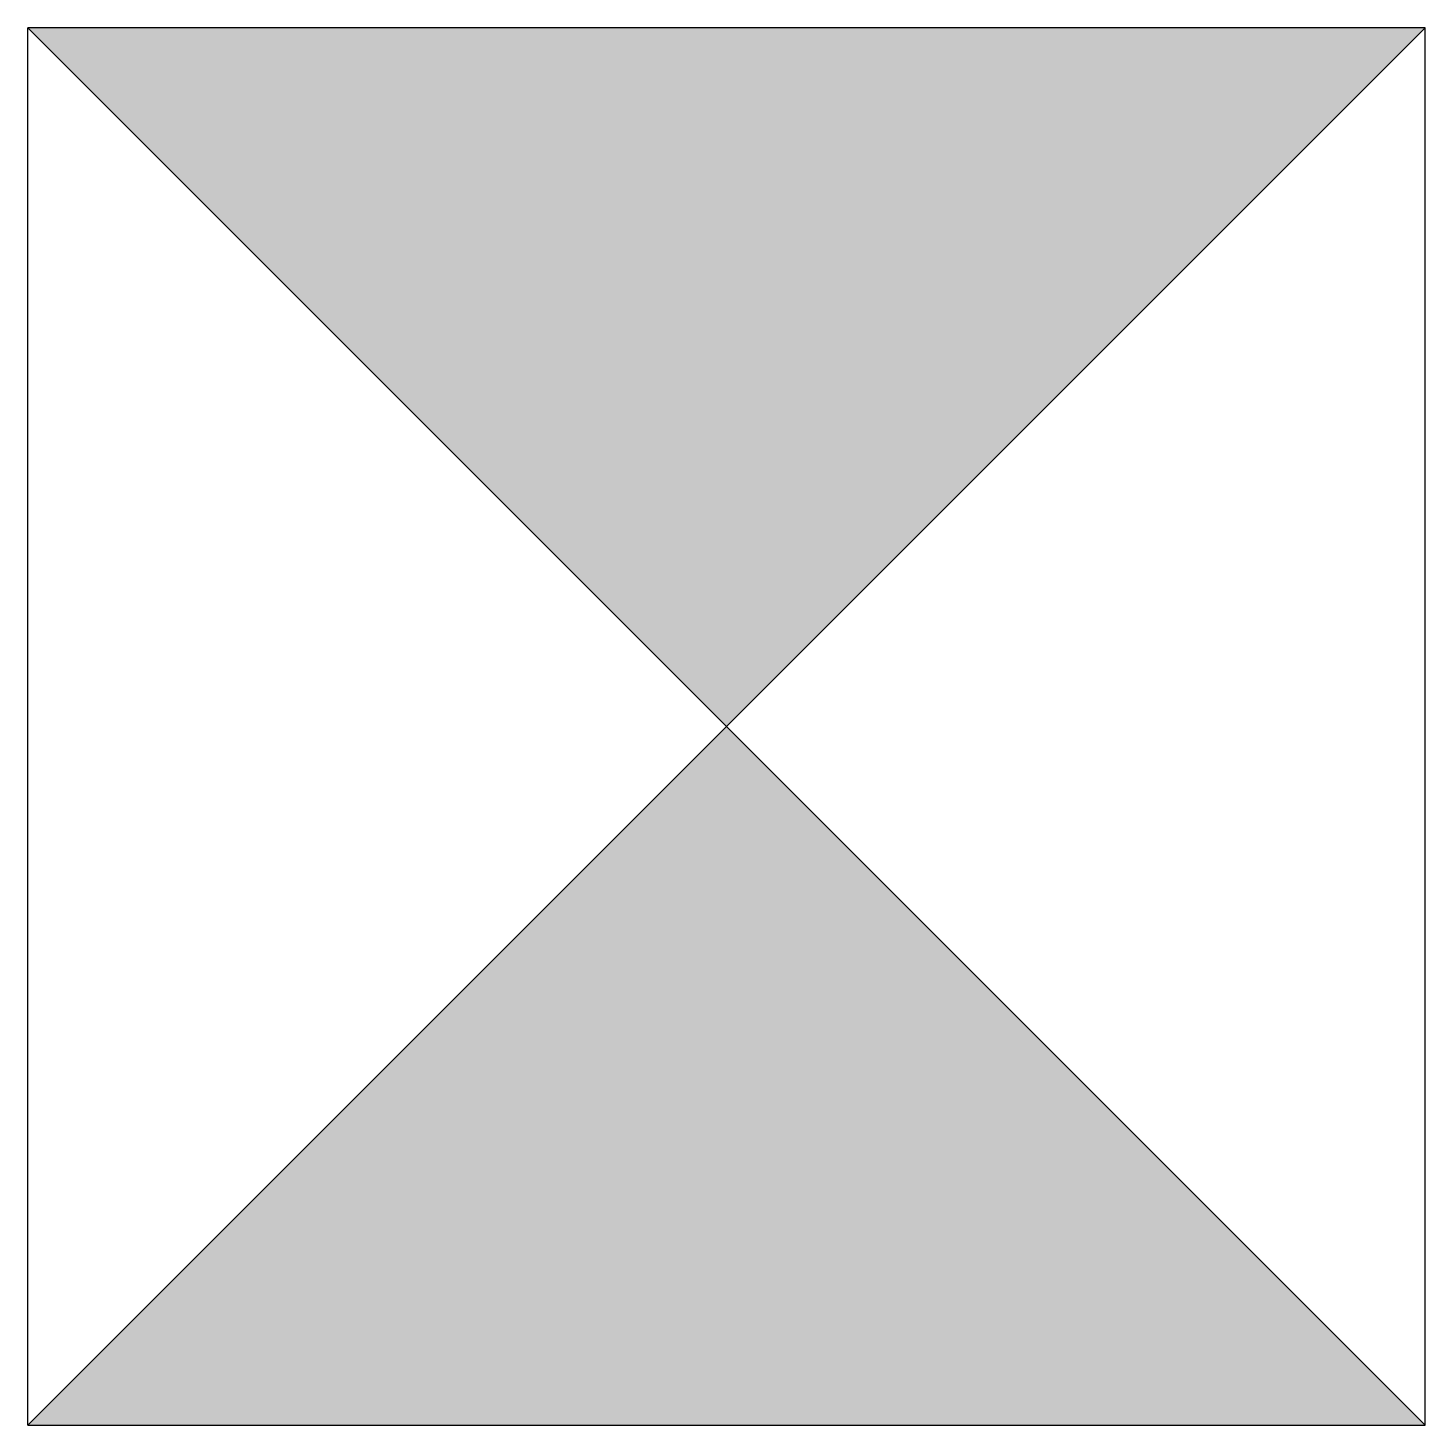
# Model space of a CAD drawing. Extents: x 0 to 1, y -0.5 to 0.5.
import ezdxf

# ---------------------------------------------------------------- set-up
doc = ezdxf.new("R2010")
doc.units = 0
doc.header["$MEASUREMENT"] = 0
doc.layers.get('0').update_dxf_attribs({"linetype": 'CONTINUOUS'})

msp = doc.modelspace()

# ---------------------------------------------------------------- hatches: boundary and pattern name
h = msp.add_hatch(color=256)
h.paths.add_polyline_path([(1, -0.5), (0.5, 0), (0, -0.5)])
h.paths.add_polyline_path([(1, 0.5), (0, 0.5), (0.5, 0)])

# ---------------------------------------------------------------- linework, layer by layer
for p, q in [((1, 0.5), (0, 0.5)), ((0, -0.5), (0, 0.5)), ((1, -0.5), (0, 0.5)), ((0, -0.5), (1, 0.5)), ((1, -0.5), (1, 0.5)), ((0, -0.5), (1, -0.5))]:
    msp.add_line(p, q)

doc.saveas('drawing.dxf')
